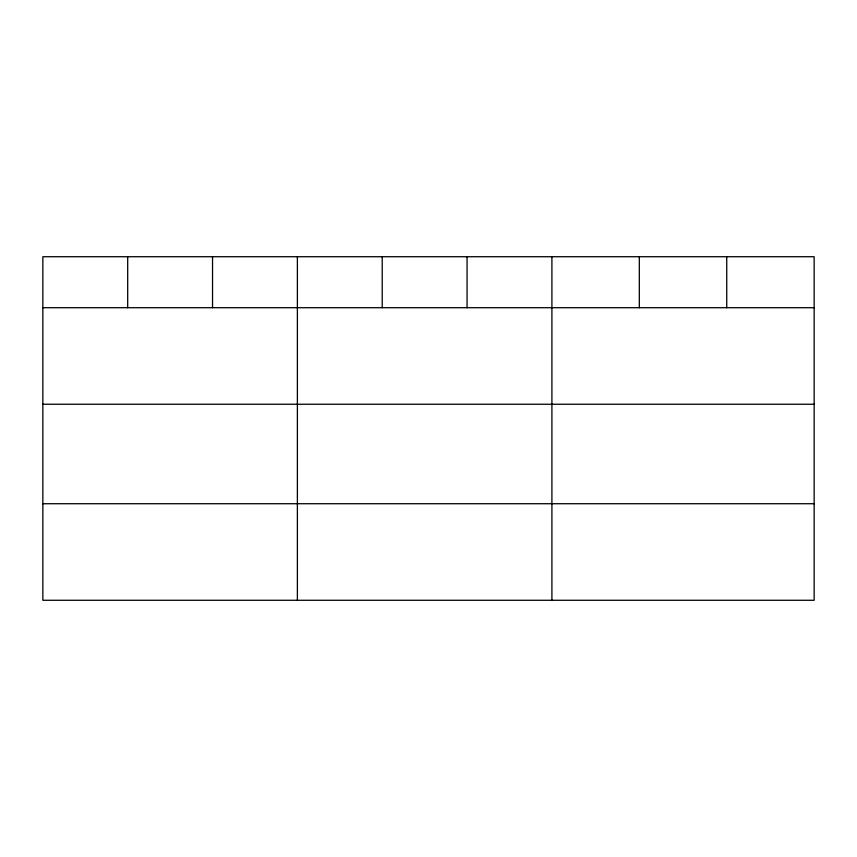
<?xml version="1.0" encoding="UTF-8"?>
<svg xmlns="http://www.w3.org/2000/svg" width="857" height="857" viewBox="0 0 857 857"><rect width="100%" height="100%" fill="white"/><g stroke="black" fill="none" stroke-linecap="round" stroke-linejoin="round"><path stroke-width="1.29" d="M814.15 307.706L814.15 600.275L42.85 600.275L42.85 256.725L814.15 256.725L814.15 307.706L42.85 307.706M42.85 404.247L814.15 404.247M42.85 503.723L814.15 503.723M726.736 256.725L726.736 307.706M639.322 256.725L639.322 307.706M551.908 256.725L551.908 600.275M467.065 256.725L467.065 307.706M382.222 256.725L382.222 307.706M297.379 256.725L297.379 600.275M212.536 256.725L212.536 307.706M127.693 256.725L127.693 307.706"/></g></svg>
